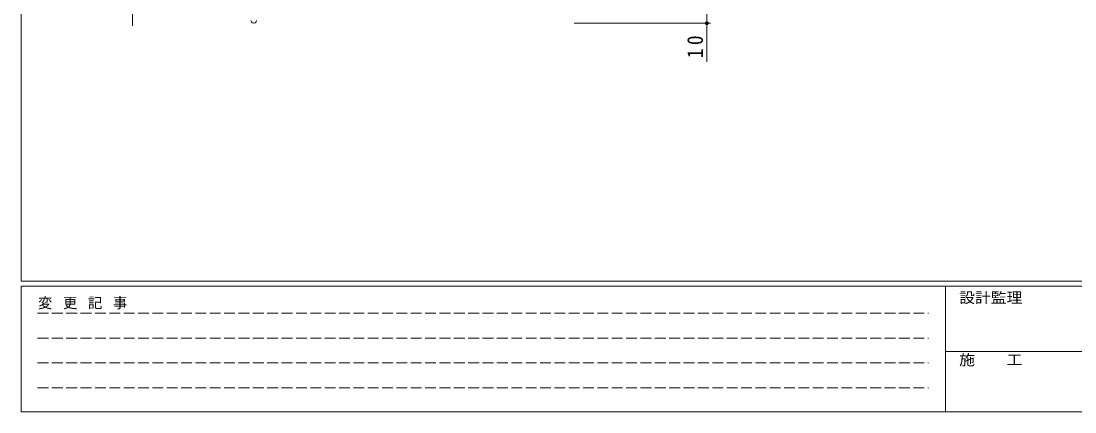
# Model space of a CAD drawing. Units: millimetres on the paper. Extents: x -420 to 373, y -297 to 267.
# Drawn here: x -417.7 to -124.1, y -297 to -188.2 of the extents above; entities that cross this region are included whole.
import ezdxf
from ezdxf.enums import TextEntityAlignment as Align

# ---------------------------------------------------------------- set-up
doc = ezdxf.new("R2010")
doc.units = ezdxf.units.MM
doc.linetypes.add('DASHED3', pattern=[4, 3, -1])
for name, color, linetype, lineweight in [('0-1_YKK_ZWAK', 7, 'Continuous', 9), ('0-3_YKK_11', 7, 'Continuous', 9), ('0-7_YKK_D', 6, 'Continuous', 9)]:
    doc.layers.add(name, color=color, linetype=linetype, lineweight=lineweight)
doc.styles.add('ＭＳ ゴシック', font='')
doc.styles.get('ＭＳ ゴシック').set_extended_font_data('MS Gothic')

msp = doc.modelspace()

# ---------------------------------------------------------------- linework, layer by layer
at = {"layer": '0-1_YKK_ZWAK'}
for p, q in [((-417.7, -260.575), (-417.7, 264.425)), ((352.3, -260.575), (-417.7, -260.575)), ((-417.7, -296.975), (-417.7, -261.975)), ((314.5, -261.975), (-417.7, -261.975)), ((-160.1, -261.975), (-160.1, -296.975)), ((-160.1, -280.175), (-31.3, -280.175)), ((-417.7, -296.975), (314.5, -296.975))]:
    msp.add_line(p, q, dxfattribs=at)
at = {"layer": '0-1_YKK_ZWAK', "linetype": 'DASHED3'}
for p, q in [((-413.101, -269.488), (-164.909, -269.488)), ((-413.101, -276.416), (-164.909, -276.416)), ((-413.101, -283.345), (-164.909, -283.345)), ((-413.101, -290.274), (-164.909, -290.274))]:
    msp.add_line(p, q, dxfattribs=at)
at = {"layer": '0-3_YKK_11'}
msp.add_arc((-352.895, -188.031), 0.75, 179.99998, 0, dxfattribs=at)
at = {"layer": '0-7_YKK_D'}
for p, q in [((-386.645, -178.781), (-386.645, -189.521)), ((-226.645, -178.781), (-226.645, -188.781)), ((-263.645, -188.781), (-225.645, -188.781)), ((-226.645, -188.781), (-226.645, -199.521))]:
    msp.add_line(p, q, dxfattribs=at)
msp.add_circle((-226.645, -188.781), 0.425, dxfattribs=at)

# ---------------------------------------------------------------- texts
at = {"layer": '0-1_YKK_ZWAK', "style": 'ＭＳ ゴシック', "width": 1.1}
for s, p in [('設計監理', (-156.331, -267.508)), ('施\u3000\u3000工', (-156.331, -284.83))]:
    msp.add_text(s, height=2.933, dxfattribs=at).set_placement(p, align=Align.BOTTOM_LEFT)
at = {"layer": '0-1_YKK_ZWAK', "insert": (-412.986, -268.422), "char_height": 2.933, "attachment_point": 7, "style": 'ＭＳ ゴシック'}
msp.add_mtext('\\T1.16;変\\~更\\~記\\~事', dxfattribs=at)
at = {"layer": '0-7_YKK_D', "color": 3, "insert": (-227.645, -198.521), "char_height": 4.399, "attachment_point": 7, "rotation": 90, "style": 'ＭＳ ゴシック'}
msp.add_mtext('\\T1.36;\\W0.9;10', dxfattribs=at)

doc.saveas('drawing.dxf')
